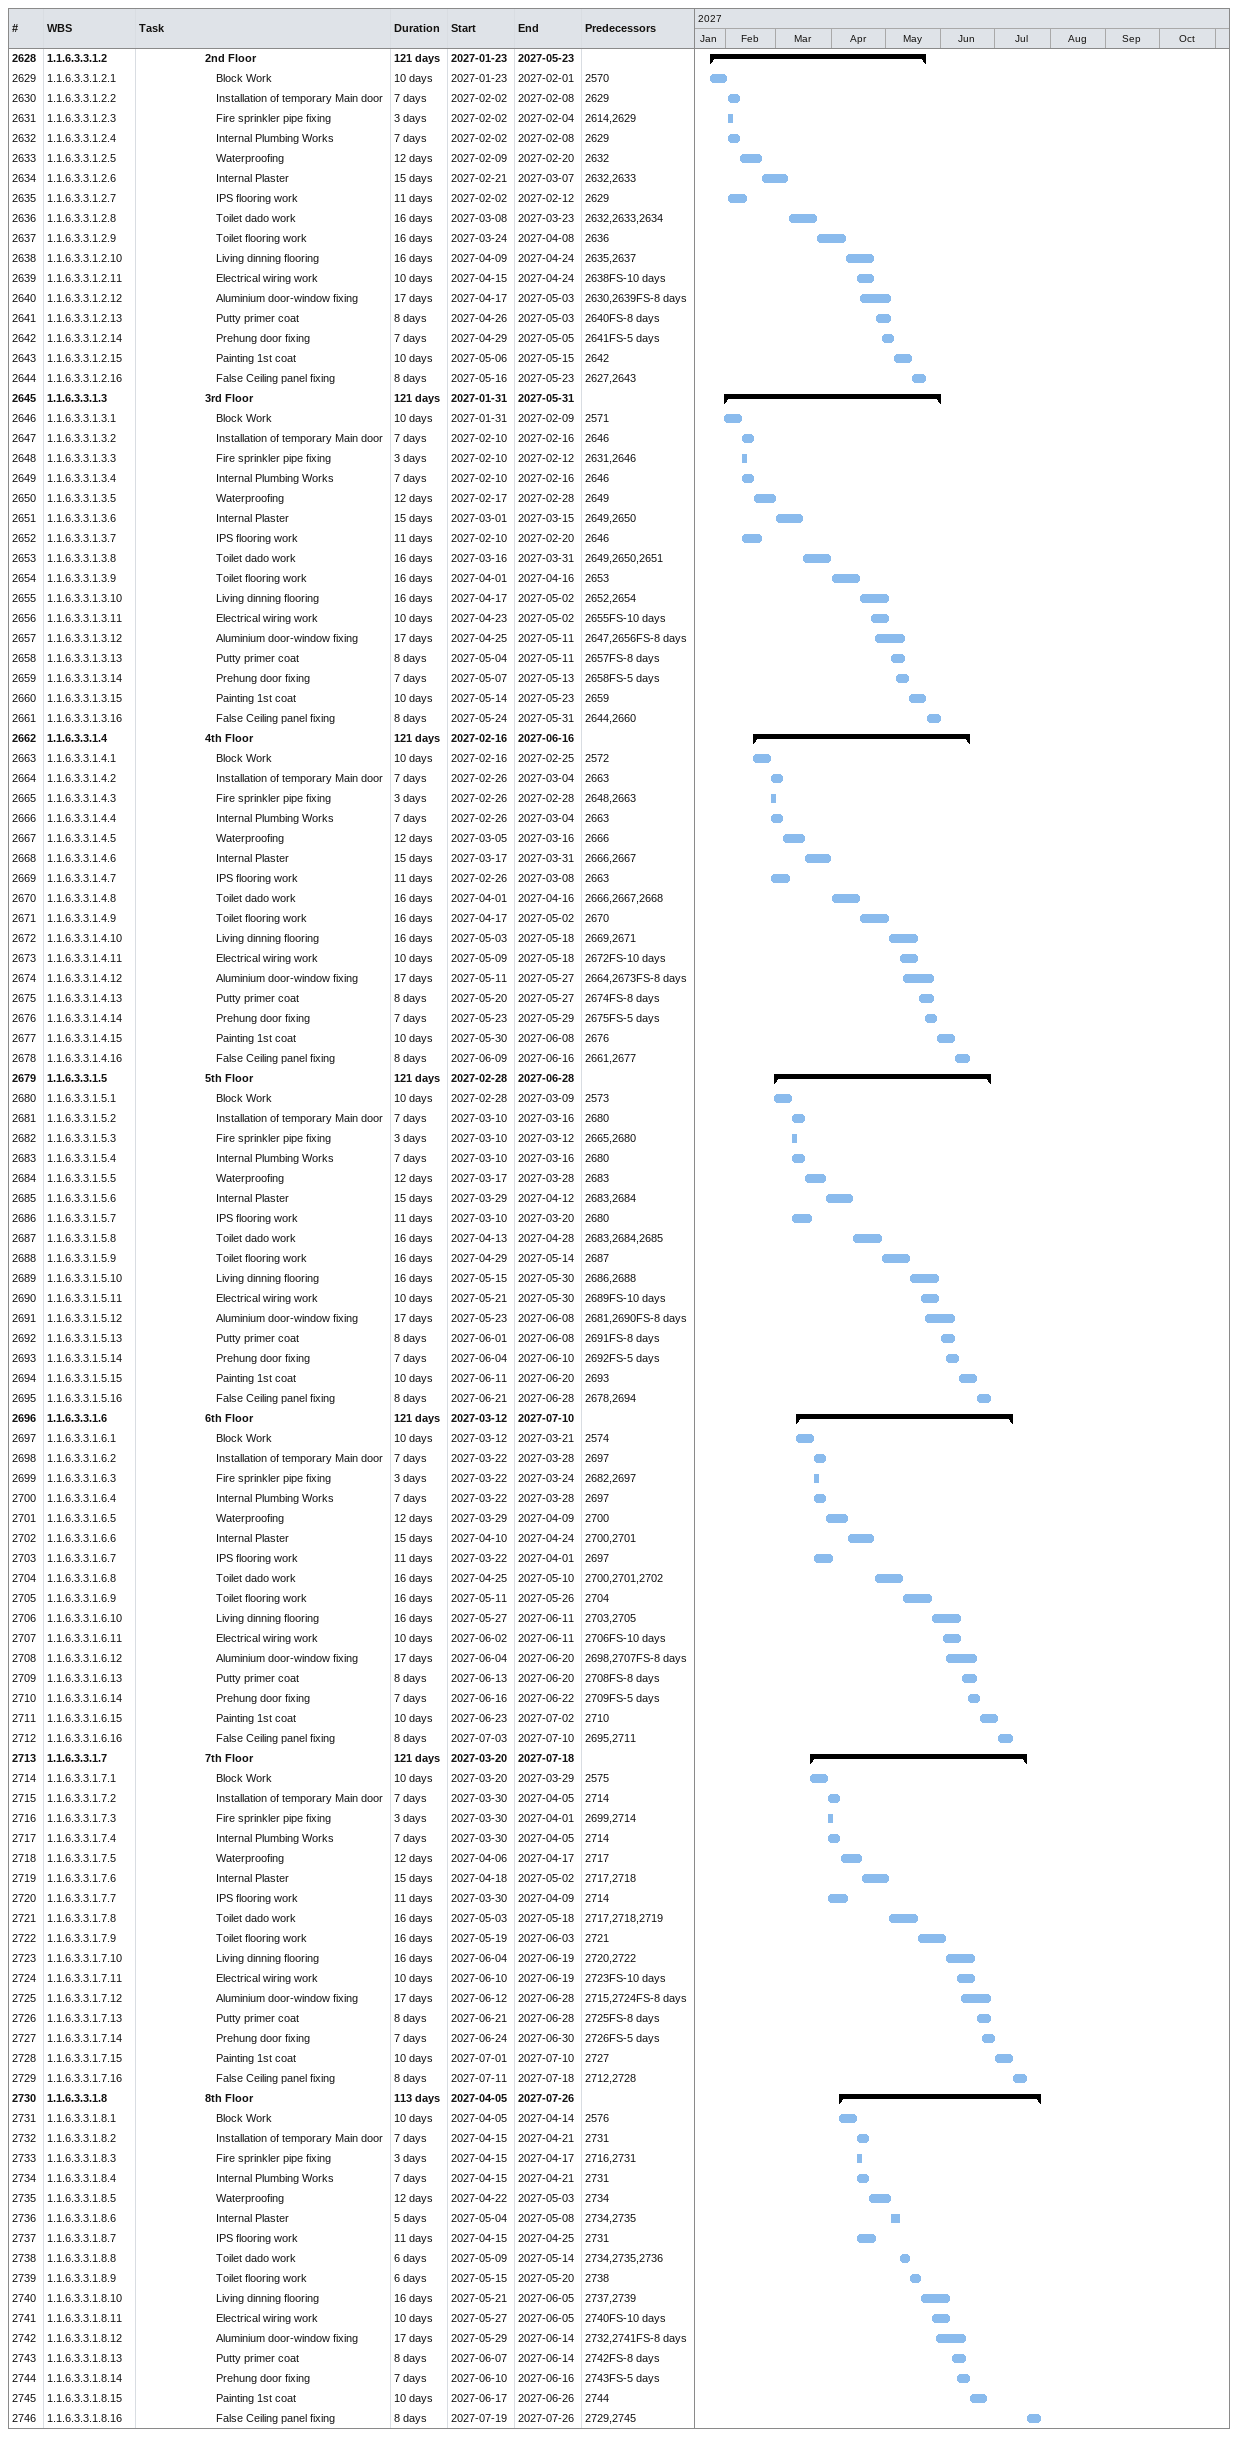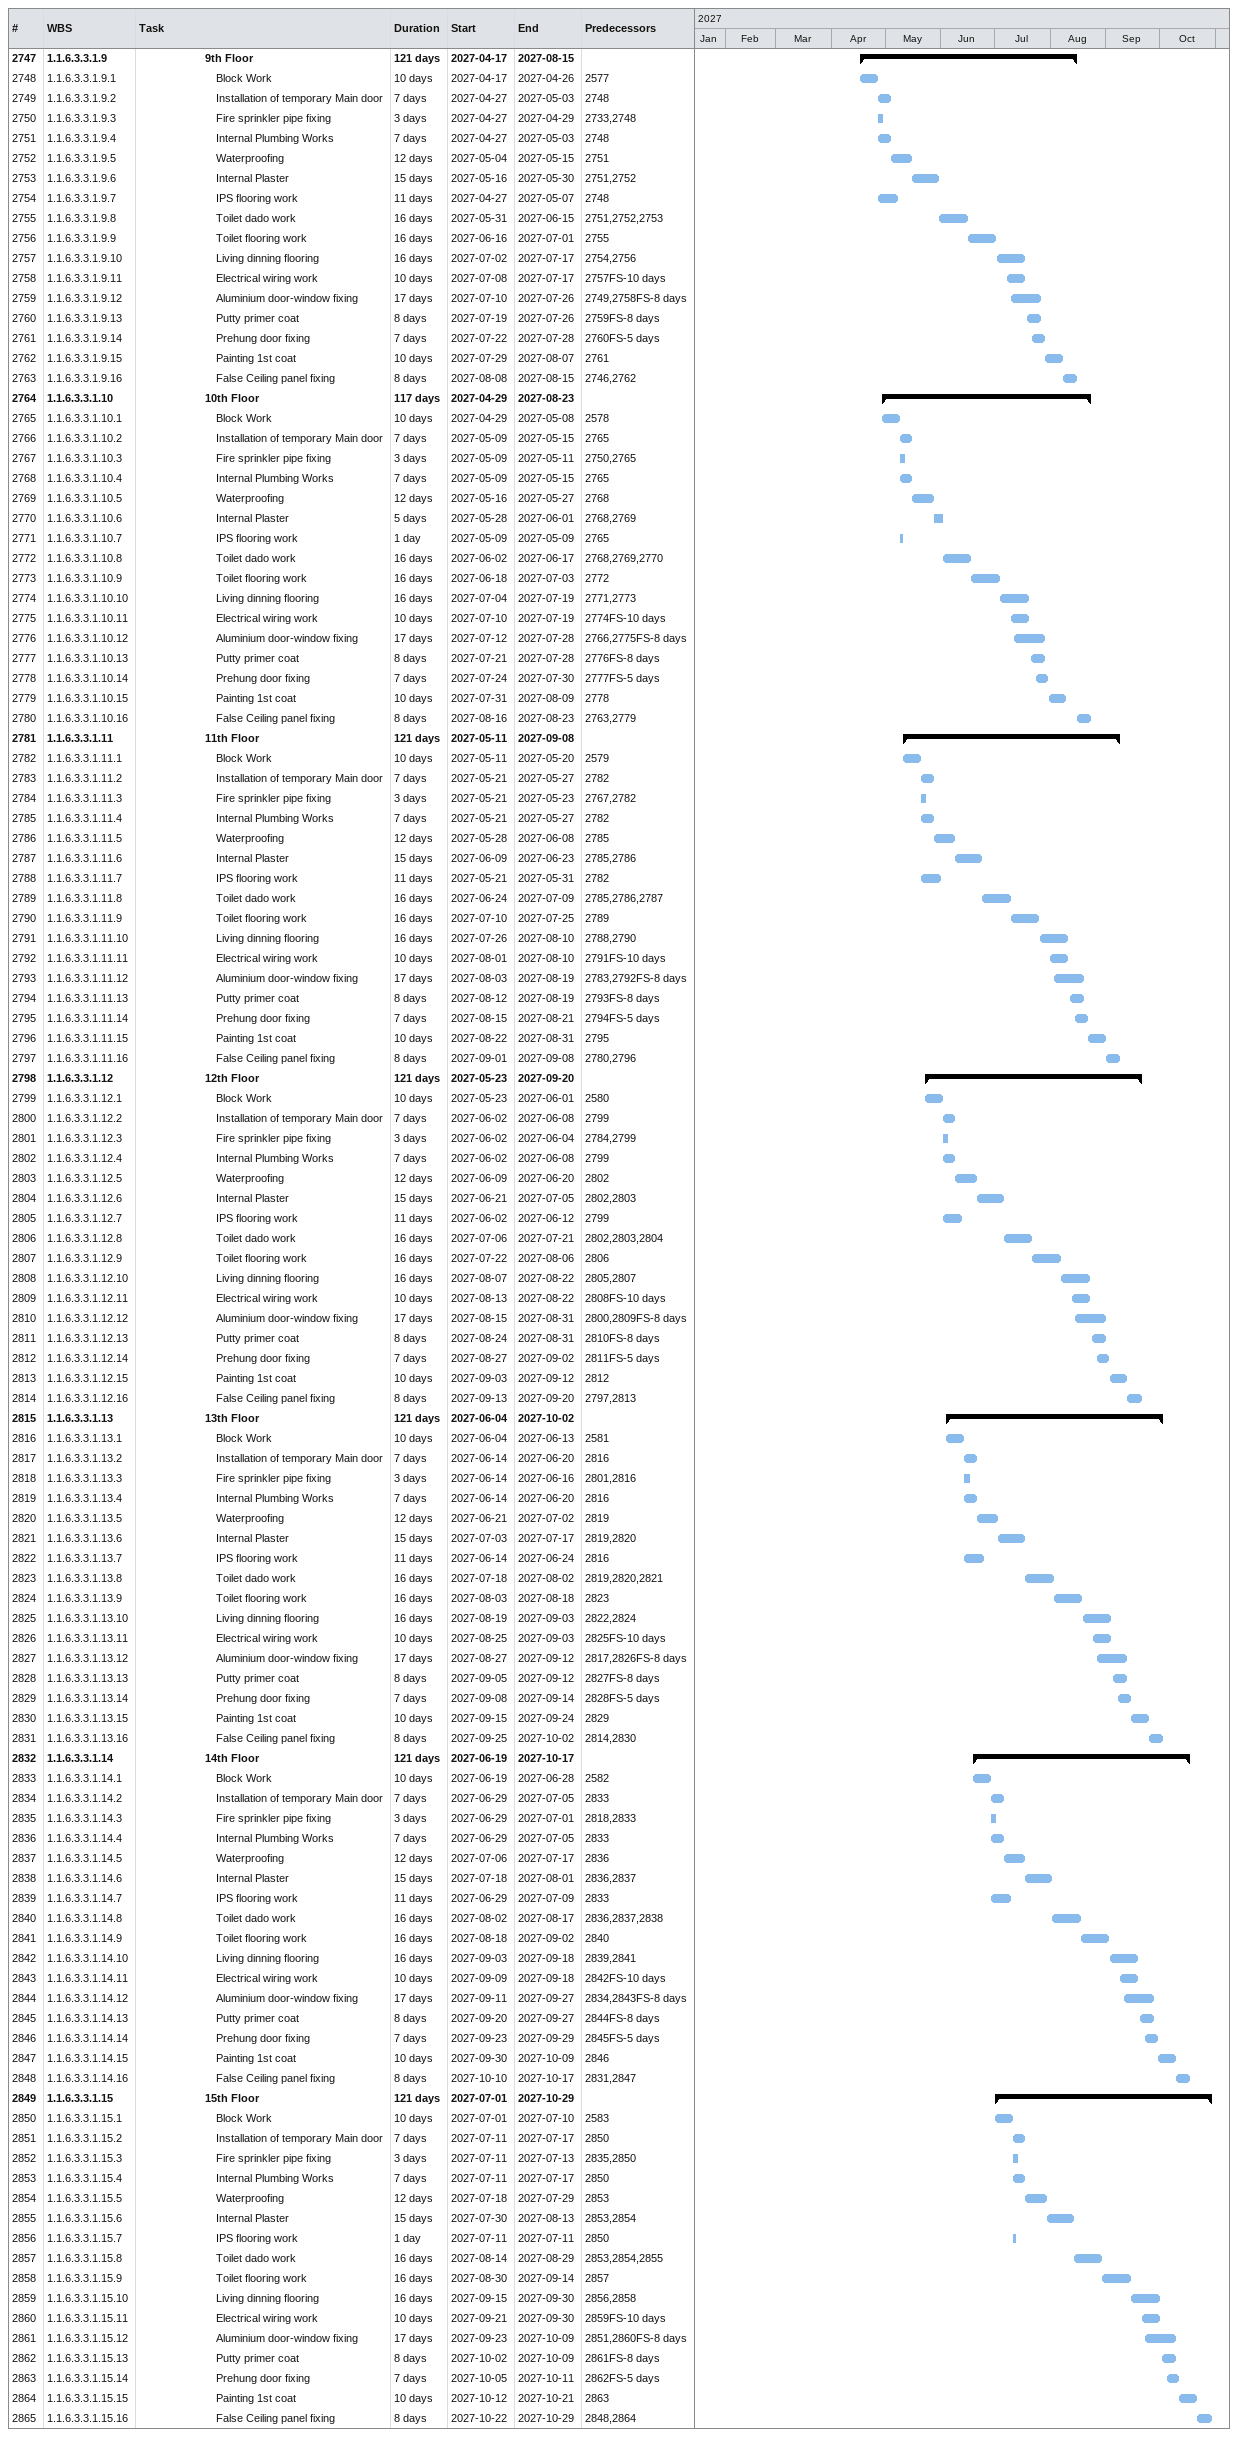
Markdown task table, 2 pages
| ID | WBS | Task | Duration | Start | Finish | Predecessors |
|---|---|---|---|---|---|---|
| 2628 | 1.1.6.3.3.1.2 | **2nd Floor** | 121d | 2027-01-23 | 2027-05-23 |  |
| 2629 | 1.1.6.3.3.1.2.1 | Block Work | 10d | 2027-01-23 | 2027-02-01 | 2570 |
| 2630 | 1.1.6.3.3.1.2.2 | Installation of temporary Main door | 7d | 2027-02-02 | 2027-02-08 | 2629 |
| 2631 | 1.1.6.3.3.1.2.3 | Fire sprinkler pipe fixing | 3d | 2027-02-02 | 2027-02-04 | 2614, 2629 |
| 2632 | 1.1.6.3.3.1.2.4 | Internal Plumbing Works | 7d | 2027-02-02 | 2027-02-08 | 2629 |
| 2633 | 1.1.6.3.3.1.2.5 | Waterproofing | 12d | 2027-02-09 | 2027-02-20 | 2632 |
| 2634 | 1.1.6.3.3.1.2.6 | Internal Plaster | 15d | 2027-02-21 | 2027-03-07 | 2632, 2633 |
| 2635 | 1.1.6.3.3.1.2.7 | IPS flooring work | 11d | 2027-02-02 | 2027-02-12 | 2629 |
| 2636 | 1.1.6.3.3.1.2.8 | Toilet dado work | 16d | 2027-03-08 | 2027-03-23 | 2632, 2633, 2634 |
| 2637 | 1.1.6.3.3.1.2.9 | Toilet flooring work | 16d | 2027-03-24 | 2027-04-08 | 2636 |
| 2638 | 1.1.6.3.3.1.2.10 | Living dinning flooring | 16d | 2027-04-09 | 2027-04-24 | 2635, 2637 |
| 2639 | 1.1.6.3.3.1.2.11 | Electrical wiring work | 10d | 2027-04-15 | 2027-04-24 | 2638FS-10d |
| 2640 | 1.1.6.3.3.1.2.12 | Aluminium door-window fixing | 17d | 2027-04-17 | 2027-05-03 | 2630, 2639FS-8d |
| 2641 | 1.1.6.3.3.1.2.13 | Putty primer coat | 8d | 2027-04-26 | 2027-05-03 | 2640FS-8d |
| 2642 | 1.1.6.3.3.1.2.14 | Prehung door fixing | 7d | 2027-04-29 | 2027-05-05 | 2641FS-5d |
| 2643 | 1.1.6.3.3.1.2.15 | Painting 1st coat | 10d | 2027-05-06 | 2027-05-15 | 2642 |
| 2644 | 1.1.6.3.3.1.2.16 | False Ceiling panel fixing | 8d | 2027-05-16 | 2027-05-23 | 2627, 2643 |
| 2645 | 1.1.6.3.3.1.3 | **3rd Floor** | 121d | 2027-01-31 | 2027-05-31 |  |
| 2646 | 1.1.6.3.3.1.3.1 | Block Work | 10d | 2027-01-31 | 2027-02-09 | 2571 |
| 2647 | 1.1.6.3.3.1.3.2 | Installation of temporary Main door | 7d | 2027-02-10 | 2027-02-16 | 2646 |
| 2648 | 1.1.6.3.3.1.3.3 | Fire sprinkler pipe fixing | 3d | 2027-02-10 | 2027-02-12 | 2631, 2646 |
| 2649 | 1.1.6.3.3.1.3.4 | Internal Plumbing Works | 7d | 2027-02-10 | 2027-02-16 | 2646 |
| 2650 | 1.1.6.3.3.1.3.5 | Waterproofing | 12d | 2027-02-17 | 2027-02-28 | 2649 |
| 2651 | 1.1.6.3.3.1.3.6 | Internal Plaster | 15d | 2027-03-01 | 2027-03-15 | 2649, 2650 |
| 2652 | 1.1.6.3.3.1.3.7 | IPS flooring work | 11d | 2027-02-10 | 2027-02-20 | 2646 |
| 2653 | 1.1.6.3.3.1.3.8 | Toilet dado work | 16d | 2027-03-16 | 2027-03-31 | 2649, 2650, 2651 |
| 2654 | 1.1.6.3.3.1.3.9 | Toilet flooring work | 16d | 2027-04-01 | 2027-04-16 | 2653 |
| 2655 | 1.1.6.3.3.1.3.10 | Living dinning flooring | 16d | 2027-04-17 | 2027-05-02 | 2652, 2654 |
| 2656 | 1.1.6.3.3.1.3.11 | Electrical wiring work | 10d | 2027-04-23 | 2027-05-02 | 2655FS-10d |
| 2657 | 1.1.6.3.3.1.3.12 | Aluminium door-window fixing | 17d | 2027-04-25 | 2027-05-11 | 2647, 2656FS-8d |
| 2658 | 1.1.6.3.3.1.3.13 | Putty primer coat | 8d | 2027-05-04 | 2027-05-11 | 2657FS-8d |
| 2659 | 1.1.6.3.3.1.3.14 | Prehung door fixing | 7d | 2027-05-07 | 2027-05-13 | 2658FS-5d |
| 2660 | 1.1.6.3.3.1.3.15 | Painting 1st coat | 10d | 2027-05-14 | 2027-05-23 | 2659 |
| 2661 | 1.1.6.3.3.1.3.16 | False Ceiling panel fixing | 8d | 2027-05-24 | 2027-05-31 | 2644, 2660 |
| 2662 | 1.1.6.3.3.1.4 | **4th Floor** | 121d | 2027-02-16 | 2027-06-16 |  |
| 2663 | 1.1.6.3.3.1.4.1 | Block Work | 10d | 2027-02-16 | 2027-02-25 | 2572 |
| 2664 | 1.1.6.3.3.1.4.2 | Installation of temporary Main door | 7d | 2027-02-26 | 2027-03-04 | 2663 |
| 2665 | 1.1.6.3.3.1.4.3 | Fire sprinkler pipe fixing | 3d | 2027-02-26 | 2027-02-28 | 2648, 2663 |
| 2666 | 1.1.6.3.3.1.4.4 | Internal Plumbing Works | 7d | 2027-02-26 | 2027-03-04 | 2663 |
| 2667 | 1.1.6.3.3.1.4.5 | Waterproofing | 12d | 2027-03-05 | 2027-03-16 | 2666 |
| 2668 | 1.1.6.3.3.1.4.6 | Internal Plaster | 15d | 2027-03-17 | 2027-03-31 | 2666, 2667 |
| 2669 | 1.1.6.3.3.1.4.7 | IPS flooring work | 11d | 2027-02-26 | 2027-03-08 | 2663 |
| 2670 | 1.1.6.3.3.1.4.8 | Toilet dado work | 16d | 2027-04-01 | 2027-04-16 | 2666, 2667, 2668 |
| 2671 | 1.1.6.3.3.1.4.9 | Toilet flooring work | 16d | 2027-04-17 | 2027-05-02 | 2670 |
| 2672 | 1.1.6.3.3.1.4.10 | Living dinning flooring | 16d | 2027-05-03 | 2027-05-18 | 2669, 2671 |
| 2673 | 1.1.6.3.3.1.4.11 | Electrical wiring work | 10d | 2027-05-09 | 2027-05-18 | 2672FS-10d |
| 2674 | 1.1.6.3.3.1.4.12 | Aluminium door-window fixing | 17d | 2027-05-11 | 2027-05-27 | 2664, 2673FS-8d |
| 2675 | 1.1.6.3.3.1.4.13 | Putty primer coat | 8d | 2027-05-20 | 2027-05-27 | 2674FS-8d |
| 2676 | 1.1.6.3.3.1.4.14 | Prehung door fixing | 7d | 2027-05-23 | 2027-05-29 | 2675FS-5d |
| 2677 | 1.1.6.3.3.1.4.15 | Painting 1st coat | 10d | 2027-05-30 | 2027-06-08 | 2676 |
| 2678 | 1.1.6.3.3.1.4.16 | False Ceiling panel fixing | 8d | 2027-06-09 | 2027-06-16 | 2661, 2677 |
| 2679 | 1.1.6.3.3.1.5 | **5th Floor** | 121d | 2027-02-28 | 2027-06-28 |  |
| 2680 | 1.1.6.3.3.1.5.1 | Block Work | 10d | 2027-02-28 | 2027-03-09 | 2573 |
| 2681 | 1.1.6.3.3.1.5.2 | Installation of temporary Main door | 7d | 2027-03-10 | 2027-03-16 | 2680 |
| 2682 | 1.1.6.3.3.1.5.3 | Fire sprinkler pipe fixing | 3d | 2027-03-10 | 2027-03-12 | 2665, 2680 |
| 2683 | 1.1.6.3.3.1.5.4 | Internal Plumbing Works | 7d | 2027-03-10 | 2027-03-16 | 2680 |
| 2684 | 1.1.6.3.3.1.5.5 | Waterproofing | 12d | 2027-03-17 | 2027-03-28 | 2683 |
| 2685 | 1.1.6.3.3.1.5.6 | Internal Plaster | 15d | 2027-03-29 | 2027-04-12 | 2683, 2684 |
| 2686 | 1.1.6.3.3.1.5.7 | IPS flooring work | 11d | 2027-03-10 | 2027-03-20 | 2680 |
| 2687 | 1.1.6.3.3.1.5.8 | Toilet dado work | 16d | 2027-04-13 | 2027-04-28 | 2683, 2684, 2685 |
| 2688 | 1.1.6.3.3.1.5.9 | Toilet flooring work | 16d | 2027-04-29 | 2027-05-14 | 2687 |
| 2689 | 1.1.6.3.3.1.5.10 | Living dinning flooring | 16d | 2027-05-15 | 2027-05-30 | 2686, 2688 |
| 2690 | 1.1.6.3.3.1.5.11 | Electrical wiring work | 10d | 2027-05-21 | 2027-05-30 | 2689FS-10d |
| 2691 | 1.1.6.3.3.1.5.12 | Aluminium door-window fixing | 17d | 2027-05-23 | 2027-06-08 | 2681, 2690FS-8d |
| 2692 | 1.1.6.3.3.1.5.13 | Putty primer coat | 8d | 2027-06-01 | 2027-06-08 | 2691FS-8d |
| 2693 | 1.1.6.3.3.1.5.14 | Prehung door fixing | 7d | 2027-06-04 | 2027-06-10 | 2692FS-5d |
| 2694 | 1.1.6.3.3.1.5.15 | Painting 1st coat | 10d | 2027-06-11 | 2027-06-20 | 2693 |
| 2695 | 1.1.6.3.3.1.5.16 | False Ceiling panel fixing | 8d | 2027-06-21 | 2027-06-28 | 2678, 2694 |
| 2696 | 1.1.6.3.3.1.6 | **6th Floor** | 121d | 2027-03-12 | 2027-07-10 |  |
| 2697 | 1.1.6.3.3.1.6.1 | Block Work | 10d | 2027-03-12 | 2027-03-21 | 2574 |
| 2698 | 1.1.6.3.3.1.6.2 | Installation of temporary Main door | 7d | 2027-03-22 | 2027-03-28 | 2697 |
| 2699 | 1.1.6.3.3.1.6.3 | Fire sprinkler pipe fixing | 3d | 2027-03-22 | 2027-03-24 | 2682, 2697 |
| 2700 | 1.1.6.3.3.1.6.4 | Internal Plumbing Works | 7d | 2027-03-22 | 2027-03-28 | 2697 |
| 2701 | 1.1.6.3.3.1.6.5 | Waterproofing | 12d | 2027-03-29 | 2027-04-09 | 2700 |
| 2702 | 1.1.6.3.3.1.6.6 | Internal Plaster | 15d | 2027-04-10 | 2027-04-24 | 2700, 2701 |
| 2703 | 1.1.6.3.3.1.6.7 | IPS flooring work | 11d | 2027-03-22 | 2027-04-01 | 2697 |
| 2704 | 1.1.6.3.3.1.6.8 | Toilet dado work | 16d | 2027-04-25 | 2027-05-10 | 2700, 2701, 2702 |
| 2705 | 1.1.6.3.3.1.6.9 | Toilet flooring work | 16d | 2027-05-11 | 2027-05-26 | 2704 |
| 2706 | 1.1.6.3.3.1.6.10 | Living dinning flooring | 16d | 2027-05-27 | 2027-06-11 | 2703, 2705 |
| 2707 | 1.1.6.3.3.1.6.11 | Electrical wiring work | 10d | 2027-06-02 | 2027-06-11 | 2706FS-10d |
| 2708 | 1.1.6.3.3.1.6.12 | Aluminium door-window fixing | 17d | 2027-06-04 | 2027-06-20 | 2698, 2707FS-8d |
| 2709 | 1.1.6.3.3.1.6.13 | Putty primer coat | 8d | 2027-06-13 | 2027-06-20 | 2708FS-8d |
| 2710 | 1.1.6.3.3.1.6.14 | Prehung door fixing | 7d | 2027-06-16 | 2027-06-22 | 2709FS-5d |
| 2711 | 1.1.6.3.3.1.6.15 | Painting 1st coat | 10d | 2027-06-23 | 2027-07-02 | 2710 |
| 2712 | 1.1.6.3.3.1.6.16 | False Ceiling panel fixing | 8d | 2027-07-03 | 2027-07-10 | 2695, 2711 |
| 2713 | 1.1.6.3.3.1.7 | **7th Floor** | 121d | 2027-03-20 | 2027-07-18 |  |
| 2714 | 1.1.6.3.3.1.7.1 | Block Work | 10d | 2027-03-20 | 2027-03-29 | 2575 |
| 2715 | 1.1.6.3.3.1.7.2 | Installation of temporary Main door | 7d | 2027-03-30 | 2027-04-05 | 2714 |
| 2716 | 1.1.6.3.3.1.7.3 | Fire sprinkler pipe fixing | 3d | 2027-03-30 | 2027-04-01 | 2699, 2714 |
| 2717 | 1.1.6.3.3.1.7.4 | Internal Plumbing Works | 7d | 2027-03-30 | 2027-04-05 | 2714 |
| 2718 | 1.1.6.3.3.1.7.5 | Waterproofing | 12d | 2027-04-06 | 2027-04-17 | 2717 |
| 2719 | 1.1.6.3.3.1.7.6 | Internal Plaster | 15d | 2027-04-18 | 2027-05-02 | 2717, 2718 |
| 2720 | 1.1.6.3.3.1.7.7 | IPS flooring work | 11d | 2027-03-30 | 2027-04-09 | 2714 |
| 2721 | 1.1.6.3.3.1.7.8 | Toilet dado work | 16d | 2027-05-03 | 2027-05-18 | 2717, 2718, 2719 |
| 2722 | 1.1.6.3.3.1.7.9 | Toilet flooring work | 16d | 2027-05-19 | 2027-06-03 | 2721 |
| 2723 | 1.1.6.3.3.1.7.10 | Living dinning flooring | 16d | 2027-06-04 | 2027-06-19 | 2720, 2722 |
| 2724 | 1.1.6.3.3.1.7.11 | Electrical wiring work | 10d | 2027-06-10 | 2027-06-19 | 2723FS-10d |
| 2725 | 1.1.6.3.3.1.7.12 | Aluminium door-window fixing | 17d | 2027-06-12 | 2027-06-28 | 2715, 2724FS-8d |
| 2726 | 1.1.6.3.3.1.7.13 | Putty primer coat | 8d | 2027-06-21 | 2027-06-28 | 2725FS-8d |
| 2727 | 1.1.6.3.3.1.7.14 | Prehung door fixing | 7d | 2027-06-24 | 2027-06-30 | 2726FS-5d |
| 2728 | 1.1.6.3.3.1.7.15 | Painting 1st coat | 10d | 2027-07-01 | 2027-07-10 | 2727 |
| 2729 | 1.1.6.3.3.1.7.16 | False Ceiling panel fixing | 8d | 2027-07-11 | 2027-07-18 | 2712, 2728 |
| 2730 | 1.1.6.3.3.1.8 | **8th Floor** | 113d | 2027-04-05 | 2027-07-26 |  |
| 2731 | 1.1.6.3.3.1.8.1 | Block Work | 10d | 2027-04-05 | 2027-04-14 | 2576 |
| 2732 | 1.1.6.3.3.1.8.2 | Installation of temporary Main door | 7d | 2027-04-15 | 2027-04-21 | 2731 |
| 2733 | 1.1.6.3.3.1.8.3 | Fire sprinkler pipe fixing | 3d | 2027-04-15 | 2027-04-17 | 2716, 2731 |
| 2734 | 1.1.6.3.3.1.8.4 | Internal Plumbing Works | 7d | 2027-04-15 | 2027-04-21 | 2731 |
| 2735 | 1.1.6.3.3.1.8.5 | Waterproofing | 12d | 2027-04-22 | 2027-05-03 | 2734 |
| 2736 | 1.1.6.3.3.1.8.6 | Internal Plaster | 5d | 2027-05-04 | 2027-05-08 | 2734, 2735 |
| 2737 | 1.1.6.3.3.1.8.7 | IPS flooring work | 11d | 2027-04-15 | 2027-04-25 | 2731 |
| 2738 | 1.1.6.3.3.1.8.8 | Toilet dado work | 6d | 2027-05-09 | 2027-05-14 | 2734, 2735, 2736 |
| 2739 | 1.1.6.3.3.1.8.9 | Toilet flooring work | 6d | 2027-05-15 | 2027-05-20 | 2738 |
| 2740 | 1.1.6.3.3.1.8.10 | Living dinning flooring | 16d | 2027-05-21 | 2027-06-05 | 2737, 2739 |
| 2741 | 1.1.6.3.3.1.8.11 | Electrical wiring work | 10d | 2027-05-27 | 2027-06-05 | 2740FS-10d |
| 2742 | 1.1.6.3.3.1.8.12 | Aluminium door-window fixing | 17d | 2027-05-29 | 2027-06-14 | 2732, 2741FS-8d |
| 2743 | 1.1.6.3.3.1.8.13 | Putty primer coat | 8d | 2027-06-07 | 2027-06-14 | 2742FS-8d |
| 2744 | 1.1.6.3.3.1.8.14 | Prehung door fixing | 7d | 2027-06-10 | 2027-06-16 | 2743FS-5d |
| 2745 | 1.1.6.3.3.1.8.15 | Painting 1st coat | 10d | 2027-06-17 | 2027-06-26 | 2744 |
| 2746 | 1.1.6.3.3.1.8.16 | False Ceiling panel fixing | 8d | 2027-07-19 | 2027-07-26 | 2729, 2745 |
| 2747 | 1.1.6.3.3.1.9 | **9th Floor** | 121d | 2027-04-17 | 2027-08-15 |  |
| 2748 | 1.1.6.3.3.1.9.1 | Block Work | 10d | 2027-04-17 | 2027-04-26 | 2577 |
| 2749 | 1.1.6.3.3.1.9.2 | Installation of temporary Main door | 7d | 2027-04-27 | 2027-05-03 | 2748 |
| 2750 | 1.1.6.3.3.1.9.3 | Fire sprinkler pipe fixing | 3d | 2027-04-27 | 2027-04-29 | 2733, 2748 |
| 2751 | 1.1.6.3.3.1.9.4 | Internal Plumbing Works | 7d | 2027-04-27 | 2027-05-03 | 2748 |
| 2752 | 1.1.6.3.3.1.9.5 | Waterproofing | 12d | 2027-05-04 | 2027-05-15 | 2751 |
| 2753 | 1.1.6.3.3.1.9.6 | Internal Plaster | 15d | 2027-05-16 | 2027-05-30 | 2751, 2752 |
| 2754 | 1.1.6.3.3.1.9.7 | IPS flooring work | 11d | 2027-04-27 | 2027-05-07 | 2748 |
| 2755 | 1.1.6.3.3.1.9.8 | Toilet dado work | 16d | 2027-05-31 | 2027-06-15 | 2751, 2752, 2753 |
| 2756 | 1.1.6.3.3.1.9.9 | Toilet flooring work | 16d | 2027-06-16 | 2027-07-01 | 2755 |
| 2757 | 1.1.6.3.3.1.9.10 | Living dinning flooring | 16d | 2027-07-02 | 2027-07-17 | 2754, 2756 |
| 2758 | 1.1.6.3.3.1.9.11 | Electrical wiring work | 10d | 2027-07-08 | 2027-07-17 | 2757FS-10d |
| 2759 | 1.1.6.3.3.1.9.12 | Aluminium door-window fixing | 17d | 2027-07-10 | 2027-07-26 | 2749, 2758FS-8d |
| 2760 | 1.1.6.3.3.1.9.13 | Putty primer coat | 8d | 2027-07-19 | 2027-07-26 | 2759FS-8d |
| 2761 | 1.1.6.3.3.1.9.14 | Prehung door fixing | 7d | 2027-07-22 | 2027-07-28 | 2760FS-5d |
| 2762 | 1.1.6.3.3.1.9.15 | Painting 1st coat | 10d | 2027-07-29 | 2027-08-07 | 2761 |
| 2763 | 1.1.6.3.3.1.9.16 | False Ceiling panel fixing | 8d | 2027-08-08 | 2027-08-15 | 2746, 2762 |
| 2764 | 1.1.6.3.3.1.10 | **10th Floor** | 117d | 2027-04-29 | 2027-08-23 |  |
| 2765 | 1.1.6.3.3.1.10.1 | Block Work | 10d | 2027-04-29 | 2027-05-08 | 2578 |
| 2766 | 1.1.6.3.3.1.10.2 | Installation of temporary Main door | 7d | 2027-05-09 | 2027-05-15 | 2765 |
| 2767 | 1.1.6.3.3.1.10.3 | Fire sprinkler pipe fixing | 3d | 2027-05-09 | 2027-05-11 | 2750, 2765 |
| 2768 | 1.1.6.3.3.1.10.4 | Internal Plumbing Works | 7d | 2027-05-09 | 2027-05-15 | 2765 |
| 2769 | 1.1.6.3.3.1.10.5 | Waterproofing | 12d | 2027-05-16 | 2027-05-27 | 2768 |
| 2770 | 1.1.6.3.3.1.10.6 | Internal Plaster | 5d | 2027-05-28 | 2027-06-01 | 2768, 2769 |
| 2771 | 1.1.6.3.3.1.10.7 | IPS flooring work | 1d | 2027-05-09 | 2027-05-09 | 2765 |
| 2772 | 1.1.6.3.3.1.10.8 | Toilet dado work | 16d | 2027-06-02 | 2027-06-17 | 2768, 2769, 2770 |
| 2773 | 1.1.6.3.3.1.10.9 | Toilet flooring work | 16d | 2027-06-18 | 2027-07-03 | 2772 |
| 2774 | 1.1.6.3.3.1.10.10 | Living dinning flooring | 16d | 2027-07-04 | 2027-07-19 | 2771, 2773 |
| 2775 | 1.1.6.3.3.1.10.11 | Electrical wiring work | 10d | 2027-07-10 | 2027-07-19 | 2774FS-10d |
| 2776 | 1.1.6.3.3.1.10.12 | Aluminium door-window fixing | 17d | 2027-07-12 | 2027-07-28 | 2766, 2775FS-8d |
| 2777 | 1.1.6.3.3.1.10.13 | Putty primer coat | 8d | 2027-07-21 | 2027-07-28 | 2776FS-8d |
| 2778 | 1.1.6.3.3.1.10.14 | Prehung door fixing | 7d | 2027-07-24 | 2027-07-30 | 2777FS-5d |
| 2779 | 1.1.6.3.3.1.10.15 | Painting 1st coat | 10d | 2027-07-31 | 2027-08-09 | 2778 |
| 2780 | 1.1.6.3.3.1.10.16 | False Ceiling panel fixing | 8d | 2027-08-16 | 2027-08-23 | 2763, 2779 |
| 2781 | 1.1.6.3.3.1.11 | **11th Floor** | 121d | 2027-05-11 | 2027-09-08 |  |
| 2782 | 1.1.6.3.3.1.11.1 | Block Work | 10d | 2027-05-11 | 2027-05-20 | 2579 |
| 2783 | 1.1.6.3.3.1.11.2 | Installation of temporary Main door | 7d | 2027-05-21 | 2027-05-27 | 2782 |
| 2784 | 1.1.6.3.3.1.11.3 | Fire sprinkler pipe fixing | 3d | 2027-05-21 | 2027-05-23 | 2767, 2782 |
| 2785 | 1.1.6.3.3.1.11.4 | Internal Plumbing Works | 7d | 2027-05-21 | 2027-05-27 | 2782 |
| 2786 | 1.1.6.3.3.1.11.5 | Waterproofing | 12d | 2027-05-28 | 2027-06-08 | 2785 |
| 2787 | 1.1.6.3.3.1.11.6 | Internal Plaster | 15d | 2027-06-09 | 2027-06-23 | 2785, 2786 |
| 2788 | 1.1.6.3.3.1.11.7 | IPS flooring work | 11d | 2027-05-21 | 2027-05-31 | 2782 |
| 2789 | 1.1.6.3.3.1.11.8 | Toilet dado work | 16d | 2027-06-24 | 2027-07-09 | 2785, 2786, 2787 |
| 2790 | 1.1.6.3.3.1.11.9 | Toilet flooring work | 16d | 2027-07-10 | 2027-07-25 | 2789 |
| 2791 | 1.1.6.3.3.1.11.10 | Living dinning flooring | 16d | 2027-07-26 | 2027-08-10 | 2788, 2790 |
| 2792 | 1.1.6.3.3.1.11.11 | Electrical wiring work | 10d | 2027-08-01 | 2027-08-10 | 2791FS-10d |
| 2793 | 1.1.6.3.3.1.11.12 | Aluminium door-window fixing | 17d | 2027-08-03 | 2027-08-19 | 2783, 2792FS-8d |
| 2794 | 1.1.6.3.3.1.11.13 | Putty primer coat | 8d | 2027-08-12 | 2027-08-19 | 2793FS-8d |
| 2795 | 1.1.6.3.3.1.11.14 | Prehung door fixing | 7d | 2027-08-15 | 2027-08-21 | 2794FS-5d |
| 2796 | 1.1.6.3.3.1.11.15 | Painting 1st coat | 10d | 2027-08-22 | 2027-08-31 | 2795 |
| 2797 | 1.1.6.3.3.1.11.16 | False Ceiling panel fixing | 8d | 2027-09-01 | 2027-09-08 | 2780, 2796 |
| 2798 | 1.1.6.3.3.1.12 | **12th Floor** | 121d | 2027-05-23 | 2027-09-20 |  |
| 2799 | 1.1.6.3.3.1.12.1 | Block Work | 10d | 2027-05-23 | 2027-06-01 | 2580 |
| 2800 | 1.1.6.3.3.1.12.2 | Installation of temporary Main door | 7d | 2027-06-02 | 2027-06-08 | 2799 |
| 2801 | 1.1.6.3.3.1.12.3 | Fire sprinkler pipe fixing | 3d | 2027-06-02 | 2027-06-04 | 2784, 2799 |
| 2802 | 1.1.6.3.3.1.12.4 | Internal Plumbing Works | 7d | 2027-06-02 | 2027-06-08 | 2799 |
| 2803 | 1.1.6.3.3.1.12.5 | Waterproofing | 12d | 2027-06-09 | 2027-06-20 | 2802 |
| 2804 | 1.1.6.3.3.1.12.6 | Internal Plaster | 15d | 2027-06-21 | 2027-07-05 | 2802, 2803 |
| 2805 | 1.1.6.3.3.1.12.7 | IPS flooring work | 11d | 2027-06-02 | 2027-06-12 | 2799 |
| 2806 | 1.1.6.3.3.1.12.8 | Toilet dado work | 16d | 2027-07-06 | 2027-07-21 | 2802, 2803, 2804 |
| 2807 | 1.1.6.3.3.1.12.9 | Toilet flooring work | 16d | 2027-07-22 | 2027-08-06 | 2806 |
| 2808 | 1.1.6.3.3.1.12.10 | Living dinning flooring | 16d | 2027-08-07 | 2027-08-22 | 2805, 2807 |
| 2809 | 1.1.6.3.3.1.12.11 | Electrical wiring work | 10d | 2027-08-13 | 2027-08-22 | 2808FS-10d |
| 2810 | 1.1.6.3.3.1.12.12 | Aluminium door-window fixing | 17d | 2027-08-15 | 2027-08-31 | 2800, 2809FS-8d |
| 2811 | 1.1.6.3.3.1.12.13 | Putty primer coat | 8d | 2027-08-24 | 2027-08-31 | 2810FS-8d |
| 2812 | 1.1.6.3.3.1.12.14 | Prehung door fixing | 7d | 2027-08-27 | 2027-09-02 | 2811FS-5d |
| 2813 | 1.1.6.3.3.1.12.15 | Painting 1st coat | 10d | 2027-09-03 | 2027-09-12 | 2812 |
| 2814 | 1.1.6.3.3.1.12.16 | False Ceiling panel fixing | 8d | 2027-09-13 | 2027-09-20 | 2797, 2813 |
| 2815 | 1.1.6.3.3.1.13 | **13th Floor** | 121d | 2027-06-04 | 2027-10-02 |  |
| 2816 | 1.1.6.3.3.1.13.1 | Block Work | 10d | 2027-06-04 | 2027-06-13 | 2581 |
| 2817 | 1.1.6.3.3.1.13.2 | Installation of temporary Main door | 7d | 2027-06-14 | 2027-06-20 | 2816 |
| 2818 | 1.1.6.3.3.1.13.3 | Fire sprinkler pipe fixing | 3d | 2027-06-14 | 2027-06-16 | 2801, 2816 |
| 2819 | 1.1.6.3.3.1.13.4 | Internal Plumbing Works | 7d | 2027-06-14 | 2027-06-20 | 2816 |
| 2820 | 1.1.6.3.3.1.13.5 | Waterproofing | 12d | 2027-06-21 | 2027-07-02 | 2819 |
| 2821 | 1.1.6.3.3.1.13.6 | Internal Plaster | 15d | 2027-07-03 | 2027-07-17 | 2819, 2820 |
| 2822 | 1.1.6.3.3.1.13.7 | IPS flooring work | 11d | 2027-06-14 | 2027-06-24 | 2816 |
| 2823 | 1.1.6.3.3.1.13.8 | Toilet dado work | 16d | 2027-07-18 | 2027-08-02 | 2819, 2820, 2821 |
| 2824 | 1.1.6.3.3.1.13.9 | Toilet flooring work | 16d | 2027-08-03 | 2027-08-18 | 2823 |
| 2825 | 1.1.6.3.3.1.13.10 | Living dinning flooring | 16d | 2027-08-19 | 2027-09-03 | 2822, 2824 |
| 2826 | 1.1.6.3.3.1.13.11 | Electrical wiring work | 10d | 2027-08-25 | 2027-09-03 | 2825FS-10d |
| 2827 | 1.1.6.3.3.1.13.12 | Aluminium door-window fixing | 17d | 2027-08-27 | 2027-09-12 | 2817, 2826FS-8d |
| 2828 | 1.1.6.3.3.1.13.13 | Putty primer coat | 8d | 2027-09-05 | 2027-09-12 | 2827FS-8d |
| 2829 | 1.1.6.3.3.1.13.14 | Prehung door fixing | 7d | 2027-09-08 | 2027-09-14 | 2828FS-5d |
| 2830 | 1.1.6.3.3.1.13.15 | Painting 1st coat | 10d | 2027-09-15 | 2027-09-24 | 2829 |
| 2831 | 1.1.6.3.3.1.13.16 | False Ceiling panel fixing | 8d | 2027-09-25 | 2027-10-02 | 2814, 2830 |
| 2832 | 1.1.6.3.3.1.14 | **14th Floor** | 121d | 2027-06-19 | 2027-10-17 |  |
| 2833 | 1.1.6.3.3.1.14.1 | Block Work | 10d | 2027-06-19 | 2027-06-28 | 2582 |
| 2834 | 1.1.6.3.3.1.14.2 | Installation of temporary Main door | 7d | 2027-06-29 | 2027-07-05 | 2833 |
| 2835 | 1.1.6.3.3.1.14.3 | Fire sprinkler pipe fixing | 3d | 2027-06-29 | 2027-07-01 | 2818, 2833 |
| 2836 | 1.1.6.3.3.1.14.4 | Internal Plumbing Works | 7d | 2027-06-29 | 2027-07-05 | 2833 |
| 2837 | 1.1.6.3.3.1.14.5 | Waterproofing | 12d | 2027-07-06 | 2027-07-17 | 2836 |
| 2838 | 1.1.6.3.3.1.14.6 | Internal Plaster | 15d | 2027-07-18 | 2027-08-01 | 2836, 2837 |
| 2839 | 1.1.6.3.3.1.14.7 | IPS flooring work | 11d | 2027-06-29 | 2027-07-09 | 2833 |
| 2840 | 1.1.6.3.3.1.14.8 | Toilet dado work | 16d | 2027-08-02 | 2027-08-17 | 2836, 2837, 2838 |
| 2841 | 1.1.6.3.3.1.14.9 | Toilet flooring work | 16d | 2027-08-18 | 2027-09-02 | 2840 |
| 2842 | 1.1.6.3.3.1.14.10 | Living dinning flooring | 16d | 2027-09-03 | 2027-09-18 | 2839, 2841 |
| 2843 | 1.1.6.3.3.1.14.11 | Electrical wiring work | 10d | 2027-09-09 | 2027-09-18 | 2842FS-10d |
| 2844 | 1.1.6.3.3.1.14.12 | Aluminium door-window fixing | 17d | 2027-09-11 | 2027-09-27 | 2834, 2843FS-8d |
| 2845 | 1.1.6.3.3.1.14.13 | Putty primer coat | 8d | 2027-09-20 | 2027-09-27 | 2844FS-8d |
| 2846 | 1.1.6.3.3.1.14.14 | Prehung door fixing | 7d | 2027-09-23 | 2027-09-29 | 2845FS-5d |
| 2847 | 1.1.6.3.3.1.14.15 | Painting 1st coat | 10d | 2027-09-30 | 2027-10-09 | 2846 |
| 2848 | 1.1.6.3.3.1.14.16 | False Ceiling panel fixing | 8d | 2027-10-10 | 2027-10-17 | 2831, 2847 |
| 2849 | 1.1.6.3.3.1.15 | **15th Floor** | 121d | 2027-07-01 | 2027-10-29 |  |
| 2850 | 1.1.6.3.3.1.15.1 | Block Work | 10d | 2027-07-01 | 2027-07-10 | 2583 |
| 2851 | 1.1.6.3.3.1.15.2 | Installation of temporary Main door | 7d | 2027-07-11 | 2027-07-17 | 2850 |
| 2852 | 1.1.6.3.3.1.15.3 | Fire sprinkler pipe fixing | 3d | 2027-07-11 | 2027-07-13 | 2835, 2850 |
| 2853 | 1.1.6.3.3.1.15.4 | Internal Plumbing Works | 7d | 2027-07-11 | 2027-07-17 | 2850 |
| 2854 | 1.1.6.3.3.1.15.5 | Waterproofing | 12d | 2027-07-18 | 2027-07-29 | 2853 |
| 2855 | 1.1.6.3.3.1.15.6 | Internal Plaster | 15d | 2027-07-30 | 2027-08-13 | 2853, 2854 |
| 2856 | 1.1.6.3.3.1.15.7 | IPS flooring work | 1d | 2027-07-11 | 2027-07-11 | 2850 |
| 2857 | 1.1.6.3.3.1.15.8 | Toilet dado work | 16d | 2027-08-14 | 2027-08-29 | 2853, 2854, 2855 |
| 2858 | 1.1.6.3.3.1.15.9 | Toilet flooring work | 16d | 2027-08-30 | 2027-09-14 | 2857 |
| 2859 | 1.1.6.3.3.1.15.10 | Living dinning flooring | 16d | 2027-09-15 | 2027-09-30 | 2856, 2858 |
| 2860 | 1.1.6.3.3.1.15.11 | Electrical wiring work | 10d | 2027-09-21 | 2027-09-30 | 2859FS-10d |
| 2861 | 1.1.6.3.3.1.15.12 | Aluminium door-window fixing | 17d | 2027-09-23 | 2027-10-09 | 2851, 2860FS-8d |
| 2862 | 1.1.6.3.3.1.15.13 | Putty primer coat | 8d | 2027-10-02 | 2027-10-09 | 2861FS-8d |
| 2863 | 1.1.6.3.3.1.15.14 | Prehung door fixing | 7d | 2027-10-05 | 2027-10-11 | 2862FS-5d |
| 2864 | 1.1.6.3.3.1.15.15 | Painting 1st coat | 10d | 2027-10-12 | 2027-10-21 | 2863 |
| 2865 | 1.1.6.3.3.1.15.16 | False Ceiling panel fixing | 8d | 2027-10-22 | 2027-10-29 | 2848, 2864 |
